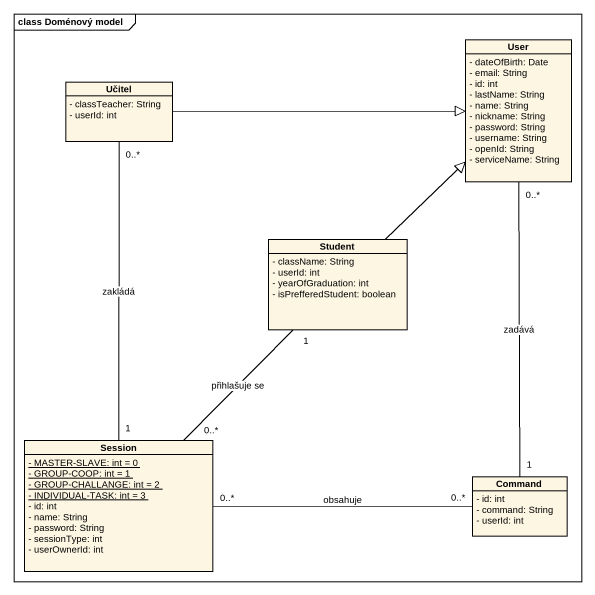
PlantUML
@startuml
mainframe class Doménový model
hide circle
hide empty members
skinparam classAttributeIconSize 0
class User {
  - dateOfBirth: Date
  - email: String
  - id: int
  - lastName: String
  - name: String
  - nickname: String
  - password: String
  - username: String
  - openId: String
  - serviceName: String
}
class Učitel {
  - classTeacher: String
  - userId: int
}
class Student {
  - className: String
  - userId: int
  - yearOfGraduation: int
  - isPrefferedStudent: boolean
}
class Session {
  {static} - MASTER-SLAVE: int = 0
  {static} - GROUP-COOP: int = 1
  {static} - GROUP-CHALLANGE: int = 2
  {static} - INDIVIDUAL-TASK: int = 3
  - id: int
  - name: String
  - password: String
  - sessionType: int
  - userOwnerId: int
}
class Command {
  - id: int
  - command: String
  - userId: int
}
User "0..*" -- "1" Command : zadává
Učitel -right-|> User
Učitel "0..*" -- "1" Session : zakládá
Student -up-|> User
Student "1" -- "0..*" Session : přihlašuje se
Session "0..*" -right- "0..*" Command : obsahuje
@enduml
